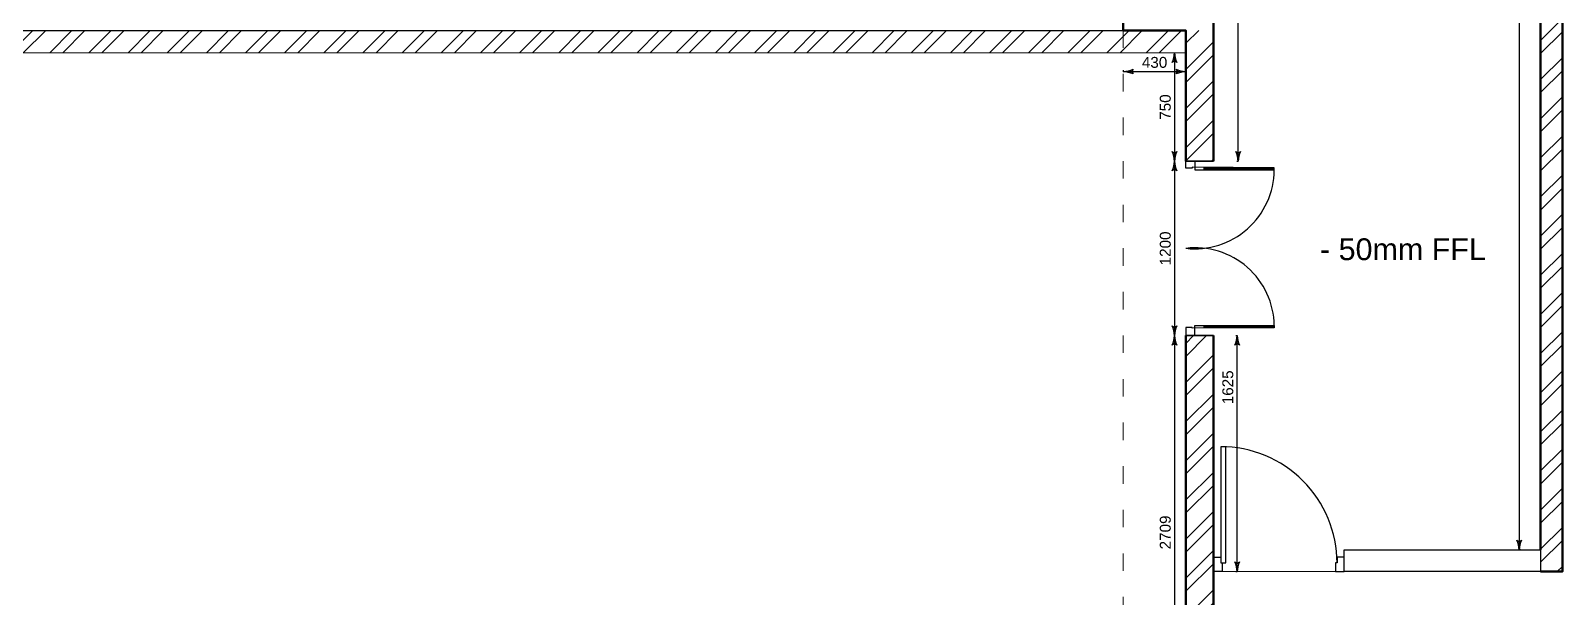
# Model space of a CAD drawing. Header units: millimetres. Extents: x 68727 to 319899, y -4876 to 265722.
# Drawn here: x 309362 to 319899, y 107028 to 110929 of the extents above; entities that cross this region are included whole.
import ezdxf

# ---------------------------------------------------------------- set-up
doc = ezdxf.new("R2010")
doc.units = ezdxf.units.MM
doc.linetypes.add('ACAD_ISO03W100', pattern=[30, 12, -18])
doc.linetypes.add('HIDDEN', pattern=[9.525, 6.35, -3.175])
for name, color, linetype in [('Dimensions', 172, 'Continuous'), ('Door', 23, 'Continuous'), ('POLY', 6, 'Continuous')]:
    doc.layers.add(name, color=color, linetype=linetype)
for name, color, linetype, lineweight in [('HACH', 252, 'Continuous', 13), ('LS_DR_Plan Beam', 9, 'HIDDEN', 0), ('LS_DR_Wall', 7, 'Continuous', 35), ('wall', 5, 'Continuous', 30)]:
    doc.layers.add(name, color=color, linetype=linetype, lineweight=lineweight)
doc.styles.get("Standard").update_dxf_attribs({"font": 'arial.ttf'})
doc.dimstyles.new('SC-25', dxfattribs={"dimtxt": 75, "dimasz": 0.4, "dimexe": 1, "dimexo": 100, "dimgap": 25, "dimtad": 1, "dimdec": 0, "dimzin": 0, "dimdsep": 46, "dimtxsty": 'Standard', "dimblk1": 'A1', "dimblk2": 'A1', "dimsah": 1, "dimcen": 0.09, "dimdle": 3, "dimclrd": 1, "dimclre": 1, "dimclrt": 1, "dimadec": 0, "dimazin": 0, "dimtfac": 1, "dimtdec": 0, "dimtofl": 0, "dimtmove": 0, "dimatfit": 2, "dimldrblk": 'A1', "dimfxl": 10, "dimfxlon": 1, "dimtolj": 1, "dimtzin": 0, "dimarcsym": 0})
pattern_1 = [(45, (-526060.14, -97174.19), (-134.70384, 134.70384), []), (45, (-525970.34, -97174.19), (-134.70384, 134.70384), [])]

# ---------------------------------------------------------------- blocks, each defined once
blk = doc.blocks.new('A1')
at = {"layer": 'wall', "color": 1}
for p, q in [((-138, 0), (-167, 40)), ((-167, -40), (-138, 0))]:
    blk.add_line(p, q, dxfattribs=at)
for centre, start, end in [((53, 586), 248, 264.8035), ((53, -586), 95.1965, 112)]:
    blk.add_arc(centre, 589, start, end, dxfattribs=at)
blk = doc.blocks.new('*D1051')
at = {"layer": 'Defpoints', "color": 0, "transparency": 16777216}
for p in [(317309, 110777), (317231, 110030), (317309, 110030)]:
    blk.add_point(p, dxfattribs=at)
at = {"layer": 'Dimensions', "color": 1, "lineweight": -2, "transparency": 16777216}
for p, q in [((317231, 110777), (317230, 110777)), ((317231, 110777), (317231, 110030)), ((317231, 110030), (317230, 110030))]:
    blk.add_line(p, q, dxfattribs=at)
at = {"layer": 'Dimensions', "color": 1, "lineweight": -2, "transparency": 16777216, "xscale": 0.4, "yscale": 0.4, "zscale": 0.4}
for p, rotation in [((317231, 110777), 90), ((317231, 110030), 270)]:
    blk.add_blockref('A1', p, dxfattribs=dict(at, rotation=rotation))
at = {"layer": 'Dimensions', "color": 1, "transparency": 16777216, "insert": (317168, 110403), "char_height": 75, "attachment_point": 5, "rotation": 90}
blk.add_mtext('\\A1;750', dxfattribs=at)
blk = doc.blocks.new('*D1052')
at = {"layer": 'Defpoints', "color": 0, "transparency": 16777216}
for p in [(317309, 110030), (317231, 108830), (317309, 108830)]:
    blk.add_point(p, dxfattribs=at)
at = {"layer": 'Dimensions', "color": 1, "lineweight": -2, "transparency": 16777216}
for p, q in [((317231, 110030), (317230, 110030)), ((317231, 110029), (317231, 108830)), ((317231, 108830), (317230, 108830))]:
    blk.add_line(p, q, dxfattribs=at)
at = {"layer": 'Dimensions', "color": 1, "lineweight": -2, "transparency": 16777216, "xscale": 0.4, "yscale": 0.4, "zscale": 0.4}
for p, rotation in [((317231, 110030), 90), ((317231, 108830), 270)]:
    blk.add_blockref('A1', p, dxfattribs=dict(at, rotation=rotation))
at = {"layer": 'Dimensions', "color": 1, "transparency": 16777216, "insert": (317168, 109430), "char_height": 75, "attachment_point": 5, "rotation": 90}
blk.add_mtext('\\A1;1200', dxfattribs=at)
blk = doc.blocks.new('*D1053')
at = {"layer": 'Defpoints', "color": 0, "transparency": 16777216}
for p in [(317309, 108830), (316819, 106121), (317231, 106121)]:
    blk.add_point(p, dxfattribs=at)
at = {"layer": 'Dimensions', "color": 1, "lineweight": -2, "transparency": 16777216}
for p, q in [((317231, 108830), (317230, 108830)), ((317231, 108829), (317231, 106121)), ((317221, 106121), (317232, 106121))]:
    blk.add_line(p, q, dxfattribs=at)
at = {"layer": 'Dimensions', "color": 1, "lineweight": -2, "transparency": 16777216, "xscale": 0.4, "yscale": 0.4, "zscale": 0.4}
for p, rotation in [((317231, 108830), 90), ((317231, 106121), 270)]:
    blk.add_blockref('A1', p, dxfattribs=dict(at, rotation=rotation))
at = {"layer": 'Dimensions', "color": 1, "transparency": 16777216, "insert": (317168, 107475), "char_height": 75, "attachment_point": 5, "rotation": 90}
blk.add_mtext('\\A1;2709', dxfattribs=at)
blk = doc.blocks.new('*D1021')
at = {"layer": 'Defpoints', "color": 0, "transparency": 16777216}
for p in [(316879, 111034), (308476, 110928), (316879, 110931)]:
    blk.add_point(p, dxfattribs=at)
at = {"layer": 'Dimensions', "color": 1, "lineweight": -2, "transparency": 16777216}
for p, q in [((308476, 111028), (308476, 111035)), ((308477, 111034), (316879, 111034)), ((316879, 111031), (316879, 111035))]:
    blk.add_line(p, q, dxfattribs=at)
at = {"layer": 'Dimensions', "color": 1, "lineweight": -2, "transparency": 16777216, "xscale": 0.4, "yscale": 0.4, "zscale": 0.4, "rotation": 180}
blk.add_blockref('A1', (308476, 111034), dxfattribs=at)
at = {"layer": 'Dimensions', "color": 1, "lineweight": -2, "transparency": 16777216, "xscale": 0.4, "yscale": 0.4, "zscale": 0.4}
blk.add_blockref('A1', (316879, 111034), dxfattribs=at)
at = {"layer": 'Dimensions', "color": 1, "transparency": 16777216, "insert": (312678, 111097), "char_height": 75, "attachment_point": 5}
blk.add_mtext('\\A1;8403', dxfattribs=at)
blk = doc.blocks.new('*D1056')
at = {"layer": 'Defpoints', "color": 0, "transparency": 16777216}
for p in [(316879, 110927), (317309, 110927), (317309, 110647)]:
    blk.add_point(p, dxfattribs=at)
at = {"layer": 'Dimensions', "color": 1, "lineweight": -2, "transparency": 16777216}
for p, q in [((316879, 110657), (316879, 110646)), ((316879, 110647), (317309, 110647)), ((317309, 110657), (317309, 110646))]:
    blk.add_line(p, q, dxfattribs=at)
at = {"layer": 'Dimensions', "color": 1, "lineweight": -2, "transparency": 16777216, "xscale": 0.4, "yscale": 0.4, "zscale": 0.4, "rotation": 180}
blk.add_blockref('A1', (316879, 110647), dxfattribs=at)
at = {"layer": 'Dimensions', "color": 1, "lineweight": -2, "transparency": 16777216, "xscale": 0.4, "yscale": 0.4, "zscale": 0.4}
blk.add_blockref('A1', (317309, 110647), dxfattribs=at)
at = {"layer": 'Dimensions', "color": 1, "transparency": 16777216, "insert": (317094, 110710), "char_height": 75, "attachment_point": 5}
blk.add_mtext('\\A1;430', dxfattribs=at)
blk = doc.blocks.new('*D1000')
at = {"layer": 'Defpoints', "color": 0, "transparency": 16777216}
for p in [(319749, 115346), (319602, 107355), (319749, 107355)]:
    blk.add_point(p, dxfattribs=at)
at = {"layer": 'Dimensions', "color": 1, "lineweight": -2, "transparency": 16777216}
for p, q in [((319612, 115346), (319601, 115346)), ((319602, 115346), (319602, 107355)), ((319612, 107355), (319601, 107355))]:
    blk.add_line(p, q, dxfattribs=at)
at = {"layer": 'Dimensions', "color": 1, "lineweight": -2, "transparency": 16777216, "xscale": 0.4, "yscale": 0.4, "zscale": 0.4}
for p, rotation in [((319602, 115346), 90), ((319602, 107355), 270)]:
    blk.add_blockref('A1', p, dxfattribs=dict(at, rotation=rotation))
at = {"layer": 'Dimensions', "color": 1, "transparency": 16777216, "insert": (319539, 111350), "char_height": 75, "attachment_point": 5, "rotation": 90}
blk.add_mtext('\\A1;7991', dxfattribs=at)
blk = doc.blocks.new('*D1001')
at = {"layer": 'Defpoints', "color": 0, "transparency": 16777216}
for p in [(317499, 115349), (317669, 115349), (317499, 110030)]:
    blk.add_point(p, dxfattribs=at)
at = {"layer": 'Dimensions', "color": 1, "lineweight": -2, "transparency": 16777216}
for p, q in [((317659, 115349), (317670, 115349)), ((317669, 110030), (317669, 115349)), ((317659, 110030), (317670, 110030))]:
    blk.add_line(p, q, dxfattribs=at)
at = {"layer": 'Dimensions', "color": 1, "lineweight": -2, "transparency": 16777216, "xscale": 0.4, "yscale": 0.4, "zscale": 0.4}
for p, rotation in [((317669, 115349), 90), ((317669, 110030), 270)]:
    blk.add_blockref('A1', p, dxfattribs=dict(at, rotation=rotation))
at = {"layer": 'Dimensions', "color": 1, "transparency": 16777216, "insert": (317605, 112690), "char_height": 75, "attachment_point": 5, "rotation": 90}
blk.add_mtext('\\A1;5320', dxfattribs=at)
blk = doc.blocks.new('D900')
for points in [[(0, 840), (0, 900), (100, 900), (100, 850), (60, 850), (60, 840)], [(0, 60), (0, 0), (100, 0), (100, 50), (60, 50), (60, 60)]]:
    blk.add_lwpolyline(points, close=True)
blk.add_lwpolyline([(60, 850, -0.414214), (860, 50), (60, 50), (60, 85), (859, 85)], format="xyb")
blk = doc.blocks.new('*D1058')
at = {"layer": 'Defpoints', "color": 0, "transparency": 16777216}
for p in [(317499, 108830), (317662, 108830), (317499, 107205)]:
    blk.add_point(p, dxfattribs=at)
at = {"layer": 'POLY', "color": 1, "lineweight": -2, "transparency": 16777216}
for p, q in [((317652, 108830), (317663, 108830)), ((317662, 107205), (317662, 108829)), ((317652, 107205), (317663, 107205))]:
    blk.add_line(p, q, dxfattribs=at)
at = {"layer": 'POLY', "color": 1, "lineweight": -2, "transparency": 16777216, "xscale": 0.4, "yscale": 0.4, "zscale": 0.4}
for p, rotation in [((317662, 108830), 90), ((317662, 107205), 270)]:
    blk.add_blockref('A1', p, dxfattribs=dict(at, rotation=rotation))
at = {"layer": 'POLY', "color": 1, "transparency": 16777216, "insert": (317598, 108474), "char_height": 75, "attachment_point": 5, "rotation": 90}
blk.add_mtext('\\A1;1625', dxfattribs=at)

msp = doc.modelspace()

# ---------------------------------------------------------------- hatches: boundary and pattern name
at = {"layer": 'HACH'}
h = msp.add_hatch(dxfattribs=at)
h.set_pattern_fill('ANSI32', color=256, scale=20)
h.set_pattern_definition([(45, (98901.98, 34686.36), (-134.70384, 134.70384), []), (45, (98991.78, 34686.36), (-134.70384, 134.70384), [])])
h.paths.add_polyline_path([(319899.2, 115495.9), (319749.2, 115495.9), (319749.2, 113555), (319749.2, 113555), (319749.2, 113455), (319749.2, 107355), (319749.2, 107205), (319899.2, 107205)])
h = msp.add_hatch(dxfattribs=at)
h.set_pattern_fill('ANSI32', color=5, scale=20)
h.set_pattern_definition([(45, (170750.5, 112395.96), (-134.70384, 134.70384), []), (45, (170840.3, 112395.96), (-134.70384, 134.70384), [])])
h.paths.add_polyline_path([(308476.2, 110927.8), (308476.2, 110777.5), (317308.9, 110776.4), (317308.9, 110927.4)])
h = msp.add_hatch(dxfattribs=at)
h.set_pattern_fill('ANSI32', color=256, scale=20)
h.set_pattern_definition(pattern_1)
h.paths.add_polyline_path([(317308.9, 110030.6), (317498.9, 110030.6), (317498.9, 110930.6), (317308.9, 110930.6)])
h = msp.add_hatch(dxfattribs=at)
h.set_pattern_fill('ANSI32', color=256, scale=20)
h.set_pattern_definition(pattern_1)
h.paths.add_polyline_path([(317498.9, 108829.6), (317308.9, 108829.6), (317308.9, 106120.6), (317498.9, 106120.6)])

# ---------------------------------------------------------------- linework, layer by layer
at = {"color": 5}
for points in [[(308476.2, 110777.5), (317308.9, 110776.4), (317308.9, 110927.4), (308476.2, 110927.8)], [(318398.9, 107355), (319749.2, 107355), (319749.2, 107205), (318398.9, 107205)]]:
    msp.add_lwpolyline(points, close=True, dxfattribs=at)
at = {"layer": 'Door'}
for points in [[(317917, 109969.8), (317917, 109985.3), (317351.9, 109988.4), (317351.9, 109982.6), (317308.9, 109982.6), (317308.9, 110030.4), (317370.5, 110030.4), (317370.5, 109969.8), (317917, 109969.8)], [(317917, 109982.6), (317430.8, 109982.6)], [(317917, 109976.8), (317430.8, 109976.8)], [(317917, 108898.7), (317917, 108883.3), (317351.9, 108880.2), (317351.9, 108886), (317308.9, 108886), (317308.9, 108830.6), (317370.5, 108830.6), (317370.5, 108898.7), (317917, 108898.7)], [(317917, 108891.8), (317430.8, 108891.8)], [(317917, 108886), (317430.8, 108886)]]:
    msp.add_lwpolyline(points, dxfattribs=at)
for centre, radius, start, end in [((317370.5, 109973.6), 546.5, 263.53636, 359.60158), ((317374.8, 108892.3), 542.2, 0.67982, 96.97113)]:
    msp.add_arc(centre, radius, start, end, dxfattribs=at)
at = {"layer": 'HACH'}
msp.add_lwpolyline([(317498.9, 107205), (318398.9, 107205)], dxfattribs=at)
at = {"layer": 'LS_DR_Plan Beam', "linetype": 'ACAD_ISO03W100', "ltscale": 10, "transparency": 33554508}
msp.add_line((316878.9, 110930.6), (316878.9, 106120.6), dxfattribs=at)
at = {"layer": 'LS_DR_Wall', "ltscale": 0.25}
for p, q in [((317308.9, 110029.6), (317498.9, 110029.6)), ((317308.9, 108829.6), (317498.9, 108829.6))]:
    msp.add_line(p, q, dxfattribs=at)
at = {"layer": 'LS_DR_Wall', "lineweight": 50, "ltscale": 0.25}
for points in [[(317498.9, 110029.6), (317498.9, 117239.6), (316862.9, 117239.6), (316862.9, 117089.6), (317331.9, 117089.6), (317331.9, 116305.6), (316841.9, 116305.6), (316841.9, 115660.6), (317308.9, 115660.6), (317308.9, 114397.6), (317308.9, 114397.6), (317308.9, 114217.6), (317308.9, 114217.6), (317308.9, 111540.6), (316878.9, 111540.6), (316878.9, 110930.6), (317308.9, 110930.6), (317308.9, 110029.6)], [(319749.2, 107205), (319899.2, 107205), (319899.2, 115495.9), (319749.2, 115495.9), (319749.2, 115345.9), (319749.2, 107355)], [(317308.9, 108830.6), (317308.9, 106120.6), (316818.9, 106120.6), (316818.9, 105510.6), (317308.9, 105510.6), (317308.9, 100631.6), (316838.9, 100631.6), (316838.9, 100021.6), (317298.9, 100021.6), (317298.9, 97919.6), (316818.9, 97919.6), (316818.9, 97309.6), (317498.9, 97309.6), (317498.9, 108830.6)]]:
    msp.add_lwpolyline(points, dxfattribs=at)

# ---------------------------------------------------------------- block references
at = {"layer": 'Door', "xscale": -1, "rotation": 270}
msp.add_blockref('D900', (317498.9, 107205), dxfattribs=at)

# ---------------------------------------------------------------- texts
at = {"color": 7, "insert": (318232.1, 109499.3), "char_height": 150, "attachment_point": 1}
msp.add_mtext_dynamic_manual_height_columns('\\pxt5;- 50mm FFL', width=24159.375, gutter_width=47.5, heights=[47.9], dxfattribs=at)

# ---------------------------------------------------------------- dimensions: what is measured, and where the dimension line sits
at = {"layer": 'Dimensions'}
for base, p1, p2, picture, middle in [((317668.6, 115349.5), (317498.9, 110029.6), (317499, 115349.5), '*D1001', (317605.3, 112689.5)), ((319601.9, 107355), (319749.2, 115345.9), (319749.2, 107355), '*D1000', (319538.6, 111350.5))]:
    dim = msp.add_linear_dim(base=base, p1=p1, p2=p2, angle=90, dimstyle='SC-25', dxfattribs=at)
    dim.commit()
    dim.dimension.update_dxf_attribs({"geometry": picture, "text_midpoint": middle})
dim = msp.add_linear_dim(base=(316878.9, 111033.6), p1=(308476.2, 110927.8), p2=(316878.9, 110930.6), dimstyle='SC-25', override={"dimtmove": 1}, dxfattribs=at)
dim.commit()
dim.dimension.update_dxf_attribs({"geometry": '*D1021', "text_midpoint": (312677.6, 111097)})
dim = msp.add_linear_dim(base=(317308.9, 110646.8), p1=(316878.9, 110927.4), p2=(317308.9, 110927.4), dimstyle='SC-25', dxfattribs=at)
dim.commit()
dim.dimension.update_dxf_attribs({"geometry": '*D1056', "text_midpoint": (317093.9, 110710.1)})
dim = msp.add_linear_dim(base=(317231, 110029.6), p1=(317308.9, 110776.9), p2=(317308.9, 110029.6), angle=90, text='750', dimstyle='SC-25', dxfattribs=at)
dim.commit()
dim.dimension.update_dxf_attribs({"geometry": '*D1051', "text_midpoint": (317167.7, 110403.2)})
for base, p1, p2, picture, middle in [((317231, 108829.6), (317308.9, 110029.6), (317308.9, 108829.6), '*D1052', (317167.7, 109429.6)), ((317231, 106120.6), (317308.9, 108829.6), (316818.9, 106120.6), '*D1053', (317167.7, 107475.1))]:
    dim = msp.add_linear_dim(base=base, p1=p1, p2=p2, angle=90, dimstyle='SC-25', override={"dimtmove": 1}, dxfattribs=at)
    dim.commit()
    dim.dimension.update_dxf_attribs({"geometry": picture, "text_midpoint": middle})
at = {"layer": 'POLY'}
dim = msp.add_linear_dim(base=(317661.6, 108829.6), p1=(317498.9, 107205), p2=(317498.9, 108829.6), angle=90, dimstyle='SC-25', dxfattribs=at)
dim.commit()
dim.dimension.update_dxf_attribs({"geometry": '*D1058', "text_midpoint": (317661.6, 108474), "dimtype": 160})

doc.saveas('drawing.dxf')
